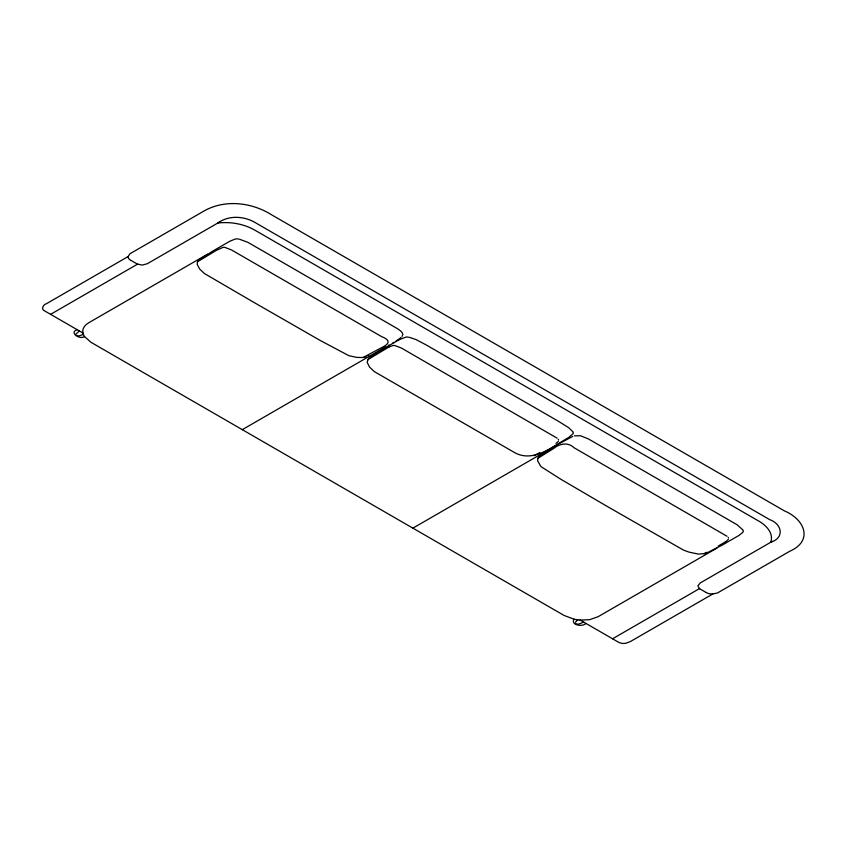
<?xml version="1.0" encoding="UTF-8"?>
<svg xmlns="http://www.w3.org/2000/svg" width="847" height="847" viewBox="0 0 847 847"><rect width="100%" height="100%" fill="white"/><g stroke="black" fill="none" stroke-linecap="round" stroke-linejoin="round"><path stroke-width="1.27" d="M130.851 260.4A8.703 5.018 0 0 1 128.183 256.482L129.993 253.74L202.02 212.163C223.47 198.844 251.421 201.925 272.141 215.127L784.417 510.889C804.534 519.243 813.808 540.735 789.552 551.365L717.525 592.953L712.846 593.959A8.703 5.018 0 0 1 706.006 592.455M572.741 436.406L558.289 444.124L539.031 456.554L537.76 458.407L537.612 460.789L540.81 466.358A5.558 3.208 0 0 0 541.159 466.718L560.502 479.053L606.939 506.262L683.381 550.042L688.939 552.096L698.521 554.118L706.07 553.345L721.919 545.277L739.156 535.325L742.935 532.234A5.378 3.102 0 0 0 743.041 530.338M575.325 622.291L577.823 619.813M408.392 337.138A5.463 3.155 0 0 0 405.925 337.095L399.149 339.721L377.296 352.405L368.551 358.482L367.111 362.23L369.504 367.026L374.279 371.579L513.43 451.917C532.879 463.838 552.53 446.39 568.57 437.581L573.165 433.643A5.463 3.155 0 0 0 573.08 432.224M75.965 334.025L79.417 330.976M728.356 539.412L725.953 541.551M558.406 441.298L556.003 443.426M716.816 548.168L598.046 616.743L589.576 619.686L580.216 620.11A25.421 14.674 0 0 1 577.908 619.866L577.633 619.824A31.318 18.083 0 0 1 574.044 619.178C570.253 625.16 582.715 627.193 585.976 623.434M402.166 336.354C404.781 332.903 399.233 329.959 396.841 328.318L248.033 242.411L239.383 239.182M401.107 337.371L398.482 339.456L399.106 339.742M583.752 622.153L578.543 624.133A2.742 1.588 0 0 1 575.844 623.593M398.217 339.626L396.121 340.875M197.753 261.607L216.483 250.289L222.772 247.483A4.33 2.499 0 0 1 224.762 247.366L231.4 249.886L381.51 336.566C394.575 341.606 384.919 345.989 380.345 348.286L363.045 357.529L356.778 357.413L349.271 355.772A5.558 3.208 0 0 1 348.646 355.571L320.42 340.579L253.581 302.21L204.318 273.465L199.67 269.05L197.192 264.349L197.362 262.284L198.6 260.357L212.565 251.21L229.812 241.257L235.17 239.076A5.378 3.102 0 0 1 238.441 239.013M367.704 359.731L388.858 347.069M537.845 458.354L553.737 448.434C559.687 443.637 567.892 441.816 574.065 447.745L727.033 536.278M725.392 541.889L718.171 546.082M392.987 342.717L393.559 342.379M128.246 256.482L46.733 303.544C43.059 304.507 40.36 309.663 45.156 311.198L83.101 333.104M50.598 314.343L137.627 264.105L142.148 265.09L147.293 263.735L219.553 222.02M207.568 254.153L89.189 322.495C85.505 324.528 81.714 328.456 82.953 333.019A25.421 14.674 0 0 0 83.387 334.353L83.451 334.512A31.318 18.083 0 0 0 84.573 336.587L90.978 342.294L564.144 615.483L574.044 619.178M242.306 429.651L385.724 346.815M412.902 528.147L557.442 444.633M772.485 541.254L700.225 582.969L697.886 585.87L699.484 588.601M612.572 638.786L699.59 588.549M712.846 593.959L630.539 641.465L625.721 643.328L622.164 643.466L618.829 642.407L580.068 620.025M83.461 334.406L79.184 335.846A2.742 1.588 0 0 1 76.495 335.296M388.36 345.354L388.942 345.025M388.9 347.048L392.722 345.608A4.33 2.499 0 0 1 394.713 345.491L401.383 348.022L557.082 438.153M539.814 452.584L533.959 455.718M706.843 552.276L703.91 553.832M368.752 355.592L368.127 355.899M77.193 329.695C68.808 332.289 79.459 340.049 84.562 336.587M366.137 356.841L363.194 357.519M574.446 435.813L580.555 435.782L588.358 438.894L737.165 524.801L742.745 529.798M409.334 337.307L416.046 339.583L425.808 344.718L558.353 421.234L568.591 427.619L572.794 431.674M137.648 264.211L137.542 264.158A12.821 7.401 0 0 1 135.827 263.205L130.893 260.368M344.189 273.973L256.948 223.597C245.365 216.133 229.389 214.63 217.848 223.005C230.86 221.533 244.423 223.957 255.752 230.67L757.483 520.354C765.222 524.42 774.073 532.562 770.77 542.239C784.809 537.866 782.067 524.039 769.732 519.656L344.644 274.237M706.049 592.434L701.125 589.586A12.821 7.401 0 0 1 699.484 588.612M728.208 537.432L728.526 538.078M558.258 439.307L558.575 439.953"/></g></svg>
